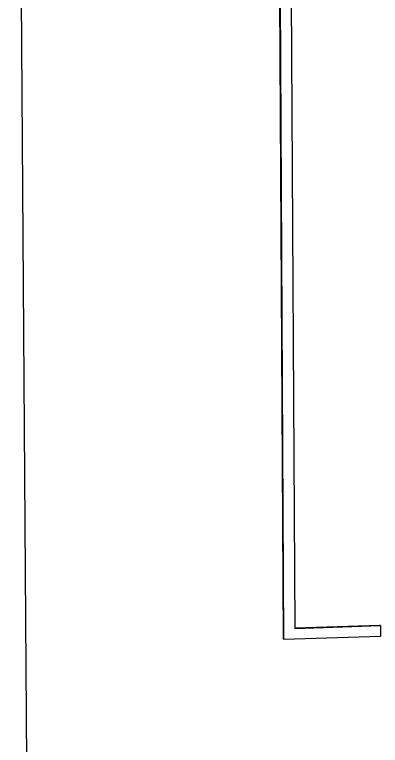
# Model space of a CAD drawing. Header units: millimetres. Extents: x -665 to 1920, y -373 to 1434.
# Drawn here: x -18.23 to -9.15, y 316.79 to 334.92 of the extents above; entities that cross this region are included whole.
import ezdxf

# ---------------------------------------------------------------- set-up
doc = ezdxf.new("R2010")
doc.units = ezdxf.units.MM
doc.header["$MEASUREMENT"] = 0
doc.layers.add('Domyślny', color=7, linetype='Continuous', true_color=0x000000)
doc.layers.add('Utwórz2D linie widoczne', color=7, linetype='Continuous', true_color=0x000000)

msp = doc.modelspace()

# ---------------------------------------------------------------- linework, layer by layer
at = {"layer": 'Domyślny'}
msp.add_line((-15.891, 13.366), (-18.233, 360.947), dxfattribs=at)
at = {"layer": 'Utwórz2D linie widoczne'}
for p, q in [((-11.556, 319.439), (-11.722, 349.21)), ((-11.546, 319.423), (-11.712, 349.196)), ((-11.441, 348.936), (-11.28, 319.696)), ((-11.28, 319.712), (-9.163, 319.778)), ((-11.28, 319.696), (-9.153, 319.763)), ((-9.153, 319.763), (-9.163, 319.778)), ((-9.153, 319.763), (-9.152, 319.498)), ((-9.152, 319.498), (-11.546, 319.423)), ((-11.546, 319.423), (-11.556, 319.439))]:
    msp.add_line(p, q, dxfattribs=at)

doc.saveas('drawing.dxf')
